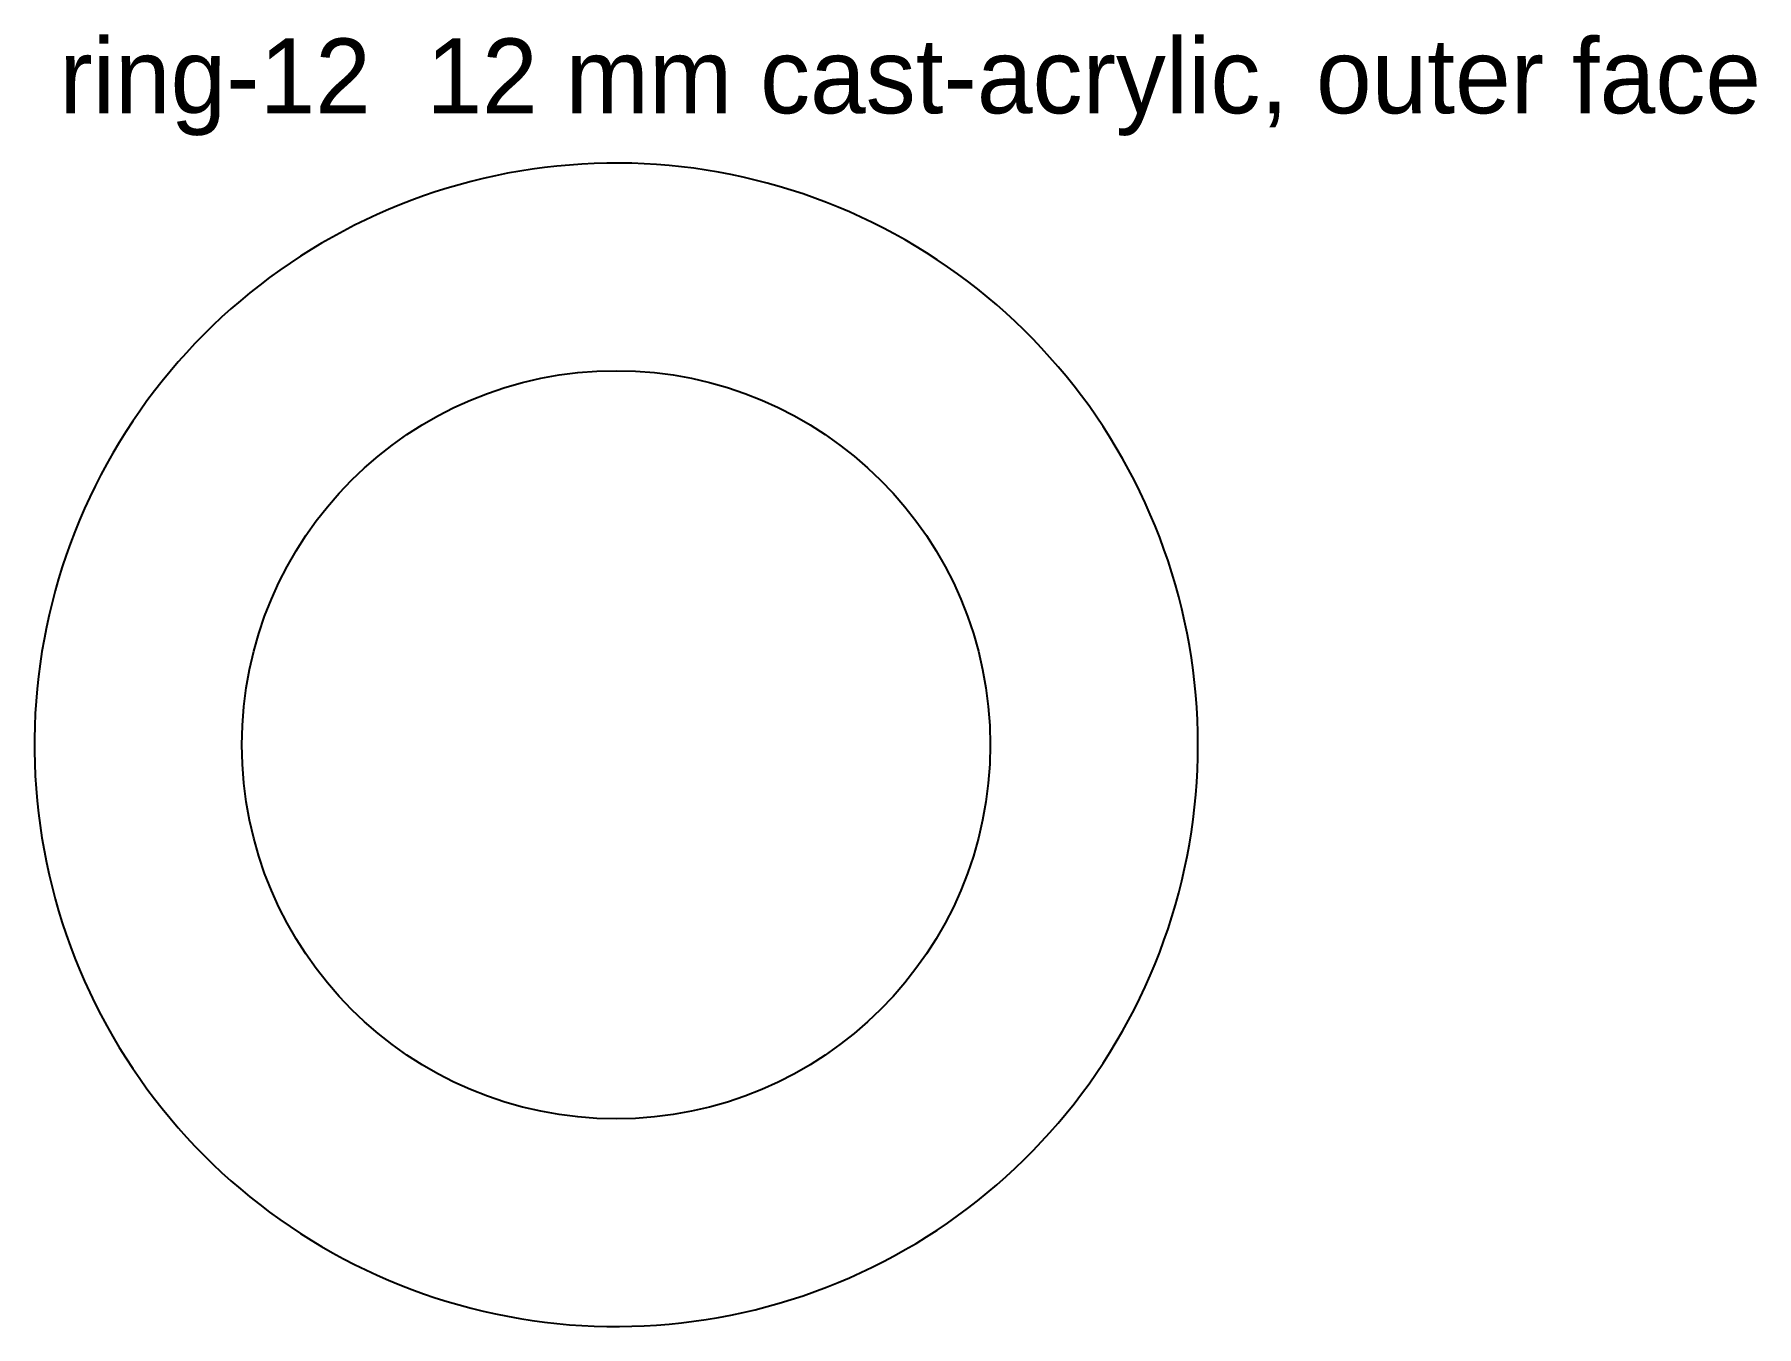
# Model space of a CAD drawing. Header units: millimetres. Extents: x 0 to 138, y 0 to 104.
import ezdxf

# ---------------------------------------------------------------- set-up
doc = ezdxf.new("R2010")
doc.units = ezdxf.units.MM
for name, color, linetype in [('CUT_INSIDE', 5, 'Continuous'), ('CUT_OUTSIDE', 1, 'Continuous'), ('NOTES', 7, 'Continuous')]:
    doc.layers.add(name, color=color, linetype=linetype)

msp = doc.modelspace()

# ---------------------------------------------------------------- linework, layer by layer
at = {"layer": 'CUT_INSIDE'}
msp.add_circle((46.64, 46.65), 30, dxfattribs=at)
at = {"layer": 'CUT_OUTSIDE'}
msp.add_lwpolyline([(93.29, 46.65), (93.28, 47.65), (93.25, 48.65), (93.2, 49.65), (93.12, 50.64), (93.02, 51.64), (92.91, 52.63), (92.77, 53.62), (92.61, 54.61), (92.43, 55.59), (92.22, 56.57), (92, 57.55), (91.76, 58.52), (91.49, 59.48), (91.21, 60.44), (90.9, 61.39), (90.57, 62.34), (90.23, 63.28), (89.86, 64.21), (89.47, 65.13), (89.07, 66.05), (88.64, 66.95), (88.2, 67.85), (87.73, 68.73), (87.25, 69.61), (86.75, 70.47), (86.23, 71.33), (85.69, 72.17), (85.13, 73), (84.56, 73.82), (83.97, 74.63), (83.36, 75.42), (82.73, 76.2), (82.09, 76.97), (81.43, 77.72), (80.76, 78.46), (80.07, 79.19), (79.36, 79.9), (78.64, 80.59), (77.91, 81.27), (77.16, 81.93), (76.39, 82.58), (75.62, 83.21), (74.83, 83.82), (74.02, 84.42), (73.21, 84.99), (72.38, 85.55), (71.54, 86.1), (70.69, 86.62), (69.82, 87.13), (68.95, 87.62), (68.07, 88.08), (67.17, 88.53), (66.27, 88.97), (65.36, 89.38), (64.44, 89.77), (63.51, 90.14), (62.57, 90.49), (61.63, 90.82), (60.68, 91.13), (59.72, 91.42), (58.76, 91.69), (57.79, 91.94), (56.82, 92.17), (55.84, 92.38), (54.85, 92.57), (53.87, 92.73), (52.88, 92.88), (51.89, 93), (50.89, 93.1), (49.89, 93.18), (48.89, 93.24), (47.9, 93.28), (46.9, 93.29), (45.89, 93.29), (44.89, 93.26), (43.9, 93.21), (42.9, 93.14), (41.9, 93.05), (40.91, 92.94), (39.92, 92.81), (38.93, 92.65), (37.94, 92.48), (36.96, 92.28), (35.99, 92.06), (35.02, 91.82), (34.05, 91.56), (33.09, 91.28), (32.13, 90.98), (31.19, 90.66), (30.25, 90.32), (29.31, 89.96), (28.39, 89.57), (27.47, 89.17), (26.57, 88.75), (25.67, 88.31), (24.78, 87.85), (23.9, 87.37), (23.03, 86.88), (22.18, 86.36), (21.33, 85.83), (20.5, 85.28), (19.67, 84.71), (18.86, 84.12), (18.07, 83.51), (17.28, 82.89), (16.51, 82.26), (15.76, 81.6), (15.01, 80.93), (14.28, 80.24), (13.57, 79.54), (12.87, 78.83), (12.19, 78.09), (11.53, 77.35), (10.88, 76.59), (10.24, 75.81), (9.62, 75.03), (9.02, 74.23), (8.44, 73.41), (7.88, 72.59), (7.33, 71.75), (6.8, 70.9), (6.29, 70.04), (5.8, 69.17), (5.32, 68.29), (4.87, 67.4), (4.43, 66.5), (4.02, 65.59), (3.62, 64.67), (3.24, 63.74), (2.89, 62.81), (2.55, 61.87), (2.23, 60.92), (1.94, 59.96), (1.66, 59), (1.41, 58.03), (1.17, 57.06), (0.96, 56.08), (0.77, 55.1), (0.6, 54.12), (0.45, 53.13), (0.32, 52.14), (0.21, 51.14), (0.13, 50.14), (0.06, 49.15), (0.02, 48.15), (0, 47.15), (0, 46.15), (0.02, 45.15), (0.06, 44.15), (0.13, 43.15), (0.21, 42.15), (0.32, 41.16), (0.45, 40.17), (0.6, 39.18), (0.77, 38.19), (0.96, 37.21), (1.17, 36.23), (1.41, 35.26), (1.66, 34.29), (1.94, 33.33), (2.23, 32.37), (2.55, 31.43), (2.89, 30.48), (3.24, 29.55), (3.62, 28.62), (4.02, 27.7), (4.43, 26.79), (4.87, 25.89), (5.32, 25), (5.8, 24.12), (6.29, 23.25), (6.8, 22.39), (7.33, 21.54), (7.88, 20.7), (8.44, 19.88), (9.02, 19.07), (9.62, 18.27), (10.24, 17.48), (10.88, 16.71), (11.53, 15.94), (12.19, 15.2), (12.87, 14.47), (13.57, 13.75), (14.28, 13.05), (15.01, 12.36), (15.76, 11.69), (16.51, 11.04), (17.28, 10.4), (18.07, 9.78), (18.86, 9.17), (19.67, 8.59), (20.5, 8.02), (21.33, 7.47), (22.18, 6.93), (23.03, 6.42), (23.9, 5.92), (24.78, 5.44), (25.67, 4.98), (26.57, 4.54), (27.47, 4.12), (28.39, 3.72), (29.31, 3.34), (30.25, 2.98), (31.19, 2.63), (32.13, 2.31), (33.09, 2.01), (34.05, 1.73), (35.02, 1.47), (35.99, 1.23), (36.96, 1.02), (37.94, 0.82), (38.93, 0.64), (39.92, 0.49), (40.91, 0.35), (41.9, 0.24), (42.9, 0.15), (43.9, 0.08), (44.89, 0.03), (45.89, 0.01), (46.9, 0), (47.9, 0.02), (48.89, 0.05), (49.89, 0.11), (50.89, 0.19), (51.89, 0.29), (52.88, 0.42), (53.87, 0.56), (54.85, 0.73), (55.84, 0.91), (56.82, 1.12), (57.79, 1.35), (58.76, 1.6), (59.72, 1.87), (60.68, 2.16), (61.63, 2.47), (62.57, 2.8), (63.51, 3.15), (64.44, 3.53), (65.36, 3.92), (66.27, 4.33), (67.17, 4.76), (68.07, 5.21), (68.95, 5.68), (69.82, 6.17), (70.69, 6.67), (71.54, 7.2), (72.38, 7.74), (73.21, 8.3), (74.02, 8.88), (74.83, 9.47), (75.62, 10.09), (76.39, 10.72), (77.16, 11.36), (77.91, 12.03), (78.64, 12.7), (79.36, 13.4), (80.07, 14.11), (80.76, 14.83), (81.43, 15.57), (82.09, 16.32), (82.73, 17.09), (83.36, 17.87), (83.97, 18.66), (84.56, 19.47), (85.13, 20.29), (85.69, 21.12), (86.23, 21.97), (86.75, 22.82), (87.25, 23.69), (87.73, 24.56), (88.2, 25.45), (88.64, 26.34), (89.07, 27.25), (89.47, 28.16), (89.86, 29.08), (90.23, 30.02), (90.57, 30.95), (90.9, 31.9), (91.21, 32.85), (91.49, 33.81), (91.76, 34.78), (92, 35.75), (92.22, 36.72), (92.43, 37.7), (92.61, 38.68), (92.77, 39.67), (92.91, 40.66), (93.02, 41.65), (93.12, 42.65), (93.2, 43.65), (93.25, 44.65), (93.28, 45.65), (93.29, 46.65)], close=True, dxfattribs=at)

# ---------------------------------------------------------------- texts
at = {"layer": 'NOTES'}
msp.add_text('ring-12  12 mm cast-acrylic, outer face', height=6, dxfattribs=at).set_placement((2, 97.29))

doc.saveas('drawing.dxf')
